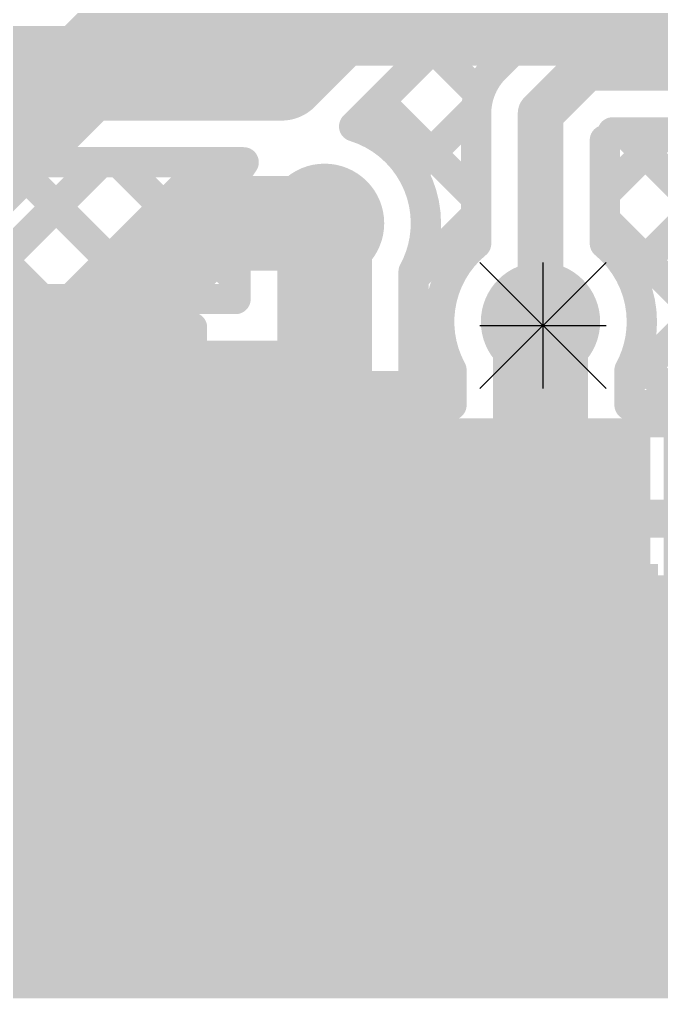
# Model space of a CAD drawing. Header units: millimetres. Extents: x 9.08 to 12.48, y 2.73 to 6.
# Drawn here: x 11.4455 to 11.6149, y 3.0153 to 3.2738 of the extents above; entities that cross this region are included whole.
import ezdxf

# ---------------------------------------------------------------- set-up
doc = ezdxf.new("R2010")
doc.units = ezdxf.units.MM
doc.header["$MEASUREMENT"] = 0
for name, color, linetype in [('BottomLayer', 5, 'Continuous'), ('BottomOverlay', 54, 'Continuous'), ('BottomPaste', 16, 'Continuous'), ('BottomSolder', 6, 'Continuous'), ('Mechanical13', 56, 'Continuous'), ('MultiLayer', 9, 'Continuous'), ('TopLayer', 1, 'Continuous'), ('TopOverlay', 2, 'Continuous'), ('TopPaste', 8, 'Continuous'), ('TopSolder', 216, 'Continuous'), ('ViaHoleLayer', 16, 'Continuous')]:
    doc.layers.add(name, color=color, linetype=linetype)

# ---------------------------------------------------------------- blocks, each defined once
blk = doc.blocks.new('RES0805_B_49')
at = {"layer": 'BottomLayer'}
for points in [[(-0.06, -0.025), (-0.02, -0.025), (-0.06, 0.025), (-0.02, 0.025)], [(0.02, -0.025), (0.06, -0.025), (0.02, 0.025), (0.06, 0.025)]]:
    blk.add_solid(points, dxfattribs=at)
at = {"layer": 'BottomOverlay', "const_width": 0.005}
for points in [[(-0.065, -0.035), (-0.065, 0.035)], [(0.065, 0.035), (-0.065, 0.035)], [(0.065, -0.035), (0.065, 0.035)], [(0.065, -0.035), (-0.065, -0.035)]]:
    blk.add_lwpolyline(points, dxfattribs=at)
at = {"layer": 'BottomOverlay', "const_width": 0.0025}
for points in [[(-0.06625, 0.035, 1), (-0.06375, 0.035, 1)], [(-0.06625, 0.035, 1), (-0.06375, 0.035, 1)], [(0.06375, 0.035, 1), (0.06625, 0.035, 1)], [(0.06375, 0.035, 1), (0.06625, 0.035, 1)], [(-0.06625, -0.035, 1), (-0.06375, -0.035, 1)], [(-0.06625, -0.035, 1), (-0.06375, -0.035, 1)], [(0.06375, -0.035, 1), (0.06625, -0.035, 1)], [(0.06375, -0.035, 1), (0.06625, -0.035, 1)]]:
    blk.add_lwpolyline(points, format="xyb", close=True, dxfattribs=at)
at = {"layer": 'BottomPaste'}
for points in [[(-0.06, -0.025), (-0.02, -0.025), (-0.06, 0.025), (-0.02, 0.025)], [(0.02, -0.025), (0.06, -0.025), (0.02, 0.025), (0.06, 0.025)]]:
    blk.add_solid(points, dxfattribs=at)
at = {"layer": 'BottomSolder'}
for points in [[(-0.064, -0.029), (-0.016, -0.029), (-0.064, 0.029), (-0.016, 0.029)], [(0.016, -0.029), (0.064, -0.029), (0.016, 0.029), (0.064, 0.029)]]:
    blk.add_solid(points, dxfattribs=at)
blk = doc.blocks.new('SPU0410HR5H_PB_58')
at = {"layer": 'TopLayer', "const_width": 0.01614}
for points in [[(-0.00807, 0, 1), (0.00807, 0, 1)], [(0.05886, 0, 1), (0.075, 0, 1)], [(-0.00807, -0.09685, 1), (0.00807, -0.09685, 1)], [(0.05886, -0.09685, 1), (0.075, -0.09685, 1)]]:
    blk.add_lwpolyline(points, format="xyb", close=True, dxfattribs=at)
at = {"layer": 'TopOverlay', "const_width": 0.00787}
for points in [[(-0.028, -0.124), (-0.028, 0.02652)], [(-0.028, 0.02652), (0.095, 0.02652)], [(0.095, -0.124), (0.095, 0.02652)], [(-0.028, -0.124), (0.095, -0.124)]]:
    blk.add_lwpolyline(points, dxfattribs=at)
at = {"layer": 'TopOverlay'}
for points, const_width in [([(-0.02997, 0.02652, 1), (-0.02603, 0.02652, 1)], 0.00394), ([(-0.02997, 0.02652, 1), (-0.02603, 0.02652, 1)], 0.00394), ([(0.09303, 0.02652, 1), (0.09697, 0.02652, 1)], 0.00394), ([(0.09303, 0.02652, 1), (0.09697, 0.02652, 1)], 0.00394), ([(0.116, 0, 1), (0.106, 0, 1)], 0.01), ([(0.1035, 0, 1), (0.1085, 0, 1)], 0.005), ([(0.1135, 0, 1), (0.1185, 0, 1)], 0.005), ([(-0.02997, -0.124, 1), (-0.02603, -0.124, 1)], 0.00394), ([(-0.02997, -0.124, 1), (-0.02603, -0.124, 1)], 0.00394), ([(0.09303, -0.124, 1), (0.09697, -0.124, 1)], 0.00394), ([(0.09303, -0.124, 1), (0.09697, -0.124, 1)], 0.00394)]:
    blk.add_lwpolyline(points, format="xyb", close=True, dxfattribs=dict(at, const_width=const_width))
at = {"layer": 'TopPaste', "const_width": 0.01614}
for points in [[(-0.00807, 0, 1), (0.00807, 0, 1)], [(0.05886, 0, 1), (0.075, 0, 1)], [(-0.00807, -0.09685, 1), (0.00807, -0.09685, 1)], [(0.05886, -0.09685, 1), (0.075, -0.09685, 1)]]:
    blk.add_lwpolyline(points, format="xyb", close=True, dxfattribs=at)
at = {"layer": 'TopSolder', "const_width": 0.02014}
for points in [[(-0.01007, 0, 1), (0.01007, 0, 1)], [(0.05686, 0, 1), (0.077, 0, 1)], [(-0.01007, -0.09685, 1), (0.01007, -0.09685, 1)], [(0.05686, -0.09685, 1), (0.077, -0.09685, 1)]]:
    blk.add_lwpolyline(points, format="xyb", close=True, dxfattribs=at)
blk = doc.blocks.new('C__0805_B_99')
at = {"layer": 'BottomLayer'}
for points in [[(-0.06, -0.03), (-0.02, -0.03), (-0.06, 0.03), (-0.02, 0.03)], [(0.02, -0.03), (0.06, -0.03), (0.02, 0.03), (0.06, 0.03)]]:
    blk.add_solid(points, dxfattribs=at)
at = {"layer": 'BottomOverlay', "const_width": 0.005}
for points in [[(-0.065, -0.035), (-0.065, 0.035)], [(0.065, 0.035), (-0.065, 0.035)], [(0.065, -0.035), (0.065, 0.035)], [(0.065, -0.035), (-0.065, -0.035)]]:
    blk.add_lwpolyline(points, dxfattribs=at)
at = {"layer": 'BottomOverlay', "const_width": 0.0025}
for points in [[(-0.06625, 0.035, 1), (-0.06375, 0.035, 1)], [(-0.06625, 0.035, 1), (-0.06375, 0.035, 1)], [(0.06375, 0.035, 1), (0.06625, 0.035, 1)], [(0.06375, 0.035, 1), (0.06625, 0.035, 1)], [(-0.06625, -0.035, 1), (-0.06375, -0.035, 1)], [(-0.06625, -0.035, 1), (-0.06375, -0.035, 1)], [(0.06375, -0.035, 1), (0.06625, -0.035, 1)], [(0.06375, -0.035, 1), (0.06625, -0.035, 1)]]:
    blk.add_lwpolyline(points, format="xyb", close=True, dxfattribs=at)
at = {"layer": 'BottomPaste'}
for points in [[(-0.06, -0.03), (-0.02, -0.03), (-0.06, 0.03), (-0.02, 0.03)], [(0.02, -0.03), (0.06, -0.03), (0.02, 0.03), (0.06, 0.03)]]:
    blk.add_solid(points, dxfattribs=at)
at = {"layer": 'BottomSolder'}
for points in [[(-0.064, -0.034), (-0.016, -0.034), (-0.064, 0.034), (-0.016, 0.034)], [(0.016, -0.034), (0.064, -0.034), (0.016, 0.034), (0.064, 0.034)]]:
    blk.add_solid(points, dxfattribs=at)

msp = doc.modelspace()

# ---------------------------------------------------------------- linework, layer by layer
at = {"layer": 'BottomLayer'}
for points, const_width in [([(11.5146, 3.2596), (11.736, 3.481)], 0.025), ([(11.53382, 3.24558), (11.60132, 3.31309)], 0.008), ([(11.56874, 3.28051), (11.5796, 3.26964)], 0.008), ([(11.571, 3.26104), (11.58296, 3.273)], 0.008), ([(11.2736, 3.2596), (11.5146, 3.2596)], 0.025), ([(11.5546, 3.26636), (11.5668, 3.25416)], 0.008), ([(11.583, 3.249), (11.595, 3.261)], 0.012), ([(11.595, 3.261), (11.774, 3.261)], 0.012), ([(11.54046, 3.25222), (11.566, 3.22668)], 0.008), ([(11.54909, 3.23351), (11.56607, 3.25049)], 0.008), ([(11.583, 3.194), (11.583, 3.249)], 0.012), ([(11.566, 3.21465), (11.566, 3.249)], 0.008), ([(11.6, 3.22785), (11.61615, 3.244)], 0.008), ([(11.60204, 3.244), (11.64696, 3.244)], 0.008), ([(11.60524, 3.244), (11.63776, 3.21149)], 0.008), ([(11.60674, 3.20631), (11.64443, 3.244)], 0.008), ([(11.6, 3.21465), (11.6, 3.24196)], 0.008), ([(11.28333, 3.2361), (11.50464, 3.2361)], 0.008), ([(11.41516, 3.2361), (11.45125, 3.2)], 0.008), ([(11.43072, 3.2), (11.46682, 3.2361)], 0.008), ([(11.44344, 3.2361), (11.47954, 3.2)], 0.008), ([(11.45901, 3.2), (11.49511, 3.2361)], 0.008), ([(11.47172, 3.2361), (11.5025, 3.20532)], 0.008), ([(11.50001, 3.2361), (11.5028, 3.23331)], 0.008), ([(11.526, 3.174), (11.526, 3.22)], 0.025), ([(11.5495, 3.20564), (11.566, 3.22214)], 0.008), ([(11.6, 3.22096), (11.63167, 3.18929)], 0.008), ([(11.48729, 3.2), (11.50021, 3.21291)], 0.008), ([(11.55172, 3.21267), (11.55886, 3.20553)], 0.008), ([(11.5025, 3.2), (11.5025, 3.20722)], 0.008), ([(11.5495, 3.174), (11.5495, 3.20722)], 0.008), ([(11.6065, 3.17779), (11.63354, 3.20483)], 0.008), ([(11.583, 3.141), (11.583, 3.194)], 0.025), ([(11.415, 3.2), (11.5025, 3.2)], 0.008), ([(11.5495, 3.18661), (11.5595, 3.17661)], 0.008), ([(11.5495, 3.17735), (11.55764, 3.18549)], 0.008), ([(11.60805, 3.18463), (11.622, 3.17068)], 0.008), ([(11.509, 3.157), (11.524, 3.172)], 0.025), ([(11.524, 3.172), (11.526, 3.174)], 0.025), ([(11.524, 3.081), (11.524, 3.172)], 0.025), ([(11.5595, 3.172), (11.5595, 3.18122)], 0.008), ([(11.6065, 3.172), (11.6065, 3.18122)], 0.008), ([(11.54941, 3.172), (11.5595, 3.172)], 0.008), ([(11.6065, 3.172), (11.619, 3.172)], 0.008), ([(11.252, 3.157), (11.462, 3.157)], 0.025), ([(11.462, 3.157), (11.509, 3.157)], 0.025), ([(11.415, 3.113), (11.5005, 3.113)], 0.008), ([(11.418, 3.111), (11.5005, 3.111)], 0.008), ([(11.5475, 3.11), (11.619, 3.11)], 0.008), ([(11.5475, 3.097), (11.5475, 3.11)], 0.008), ([(11.554, 3.097), (11.567, 3.11)], 0.008), ([(11.56954, 3.11), (11.58254, 3.097)], 0.008), ([(11.58228, 3.097), (11.59528, 3.11)], 0.008), ([(11.59782, 3.11), (11.61082, 3.097)], 0.008), ([(11.61057, 3.097), (11.62357, 3.11)], 0.008), ([(11.462, 3.077), (11.462, 3.107)], 0.01), ([(11.5475, 3.10375), (11.55425, 3.097)], 0.008), ([(11.5475, 3.097), (11.766, 3.097)], 0.008), ([(11.524, 3.081), (11.544, 3.061)], 0.025), ([(11.36, 3.077), (11.462, 3.077)], 0.025), ([(11.422, 3.077), (11.462, 3.077)], 0.01), ([(11.544, 3.061), (11.583, 3.061)], 0.025), ([(11.506, 3.047), (11.506, 3.06589)], 0.008), ([(11.5074, 3.06437), (11.524, 3.04777)], 0.008), ([(11.506, 3.0604), (11.5194, 3.047)], 0.008), ([(11.506, 3.049), (11.51438, 3.05738)], 0.008), ([(11.506, 3.047), (11.524, 3.047)], 0.008)]:
    msp.add_lwpolyline(points, dxfattribs=dict(at, const_width=const_width))
at = {"layer": 'BottomLayer', "const_width": 0.008}
for points in [[(11.58296, 3.273, -0.199327), (11.595, 3.278)], [(11.58298, 3.27302, -0.198912), (11.595, 3.278)], [(11.566, 3.249, -0.199327), (11.571, 3.26104)], [(11.566, 3.249, -0.198912), (11.57098, 3.26102)], [(11.53382, 3.24558, -0.329809), (11.55275, 3.22)], [(11.5025, 3.20722, -0.293997), (11.50464, 3.2361)], [(11.55275, 3.22, -0.125133), (11.5495, 3.20722)], [(11.5595, 3.18122, -0.359374), (11.566, 3.21465)], [(11.6, 3.21465, -0.224161), (11.60975, 3.194)], [(11.60975, 3.194, -0.125133), (11.6065, 3.18122)], [(11.54941, 3.172, -0.082774), (11.5475, 3.16451)], [(11.54941, 3.172, -0.082774), (11.5475, 3.16451)]]:
    msp.add_lwpolyline(points, format="xyb", dxfattribs=at)
at = {"layer": 'BottomLayer'}
for points, const_width in [([(11.58096, 3.273, 1), (11.58496, 3.273, 1)], 0.004), ([(11.58096, 3.273, 1), (11.58496, 3.273, 1)], 0.004), ([(11.58098, 3.27302, 1), (11.58498, 3.27302, 1)], 0.004), ([(11.5776, 3.26964, 1), (11.5816, 3.26964, 1)], 0.004), ([(11.50835, 3.2596, 1), (11.52085, 3.2596, 1)], 0.0125), ([(11.50835, 3.2596, 1), (11.52085, 3.2596, 1)], 0.0125), ([(11.5526, 3.26636, 1), (11.5566, 3.26636, 1)], 0.004), ([(11.56898, 3.26102, 1), (11.57298, 3.26102, 1)], 0.004), ([(11.569, 3.26104, 1), (11.573, 3.26104, 1)], 0.004), ([(11.569, 3.26104, 1), (11.573, 3.26104, 1)], 0.004), ([(11.592, 3.261, 1), (11.598, 3.261, 1)], 0.006), ([(11.592, 3.261, 1), (11.598, 3.261, 1)], 0.006), ([(11.5648, 3.25416, 1), (11.5688, 3.25416, 1)], 0.004), ([(11.53846, 3.25222, 1), (11.54246, 3.25222, 1)], 0.004), ([(11.56407, 3.25049, 1), (11.56807, 3.25049, 1)], 0.004), ([(11.58, 3.249, 1), (11.586, 3.249, 1)], 0.006), ([(11.58, 3.249, 1), (11.586, 3.249, 1)], 0.006), ([(11.564, 3.249, 1), (11.568, 3.249, 1)], 0.004), ([(11.564, 3.249, 1), (11.568, 3.249, 1)], 0.004), ([(11.564, 3.249, 1), (11.568, 3.249, 1)], 0.004), ([(11.53181, 3.24558, 1), (11.53581, 3.24558, 1)], 0.004), ([(11.53181, 3.24558, 1), (11.53581, 3.24558, 1)], 0.004), ([(11.60004, 3.244, 1), (11.60404, 3.244, 1)], 0.004), ([(11.60324, 3.244, 1), (11.60724, 3.244, 1)], 0.004), ([(11.61415, 3.244, 1), (11.61815, 3.244, 1)], 0.004), ([(11.598, 3.24196, 1), (11.602, 3.24196, 1)], 0.004), ([(11.44144, 3.2361, 1), (11.44544, 3.2361, 1)], 0.004), ([(11.46482, 3.2361, 1), (11.46882, 3.2361, 1)], 0.004), ([(11.46973, 3.2361, 1), (11.47372, 3.2361, 1)], 0.004), ([(11.49311, 3.2361, 1), (11.49711, 3.2361, 1)], 0.004), ([(11.49801, 3.2361, 1), (11.50201, 3.2361, 1)], 0.004), ([(11.50264, 3.2361, 1), (11.50664, 3.2361, 1)], 0.004), ([(11.50264, 3.2361, 1), (11.50664, 3.2361, 1)], 0.004), ([(11.5008, 3.23331, 1), (11.5048, 3.23331, 1)], 0.004), ([(11.54709, 3.23351, 1), (11.55109, 3.23351, 1)], 0.004), ([(11.51813, 3.22, 1), (11.53387, 3.22, 1)], 0.01575), ([(11.51975, 3.22, 1), (11.53225, 3.22, 1)], 0.0125), ([(11.598, 3.22785, 1), (11.602, 3.22785, 1)], 0.004), ([(11.564, 3.22668, 1), (11.568, 3.22668, 1)], 0.004), ([(11.564, 3.22214, 1), (11.568, 3.22214, 1)], 0.004), ([(11.55075, 3.22, 1), (11.55475, 3.22, 1)], 0.004), ([(11.55075, 3.22, 1), (11.55475, 3.22, 1)], 0.004), ([(11.598, 3.22096, 1), (11.602, 3.22096, 1)], 0.004), ([(11.564, 3.21465, 1), (11.568, 3.21465, 1)], 0.004), ([(11.564, 3.21465, 1), (11.568, 3.21465, 1)], 0.004), ([(11.598, 3.21465, 1), (11.602, 3.21465, 1)], 0.004), ([(11.598, 3.21465, 1), (11.602, 3.21465, 1)], 0.004), ([(11.49821, 3.21291, 1), (11.50221, 3.21291, 1)], 0.004), ([(11.54972, 3.21267, 1), (11.55372, 3.21267, 1)], 0.004), ([(11.5005, 3.20722, 1), (11.5045, 3.20722, 1)], 0.004), ([(11.5005, 3.20722, 1), (11.5045, 3.20722, 1)], 0.004), ([(11.5475, 3.20722, 1), (11.5515, 3.20722, 1)], 0.004), ([(11.5475, 3.20722, 1), (11.5515, 3.20722, 1)], 0.004), ([(11.60474, 3.20631, 1), (11.60874, 3.20631, 1)], 0.004), ([(11.5005, 3.20532, 1), (11.5045, 3.20532, 1)], 0.004), ([(11.5475, 3.20564, 1), (11.5515, 3.20564, 1)], 0.004), ([(11.55686, 3.20553, 1), (11.56086, 3.20553, 1)], 0.004), ([(11.57513, 3.194, 1), (11.59087, 3.194, 1)], 0.01575), ([(11.57675, 3.194, 1), (11.58925, 3.194, 1)], 0.0125), ([(11.44925, 3.2, 1), (11.45325, 3.2, 1)], 0.004), ([(11.45701, 3.2, 1), (11.46101, 3.2, 1)], 0.004), ([(11.47754, 3.2, 1), (11.48154, 3.2, 1)], 0.004), ([(11.48529, 3.2, 1), (11.48929, 3.2, 1)], 0.004), ([(11.5005, 3.2, 1), (11.5045, 3.2, 1)], 0.004), ([(11.5005, 3.2, 1), (11.5045, 3.2, 1)], 0.004), ([(11.58, 3.194, 1), (11.586, 3.194, 1)], 0.006), ([(11.60775, 3.194, 1), (11.61175, 3.194, 1)], 0.004), ([(11.60775, 3.194, 1), (11.61175, 3.194, 1)], 0.004), ([(11.5475, 3.18661, 1), (11.5515, 3.18661, 1)], 0.004), ([(11.55564, 3.18549, 1), (11.55964, 3.18549, 1)], 0.004), ([(11.60605, 3.18463, 1), (11.61005, 3.18463, 1)], 0.004), ([(11.51775, 3.172, 1), (11.53025, 3.172, 1)], 0.0125), ([(11.51775, 3.172, 1), (11.53025, 3.172, 1)], 0.0125), ([(11.51775, 3.172, 1), (11.53025, 3.172, 1)], 0.0125), ([(11.51975, 3.174, 1), (11.53225, 3.174, 1)], 0.0125), ([(11.51975, 3.174, 1), (11.53225, 3.174, 1)], 0.0125), ([(11.5575, 3.18122, 1), (11.5615, 3.18122, 1)], 0.004), ([(11.5575, 3.18122, 1), (11.5615, 3.18122, 1)], 0.004), ([(11.6045, 3.18122, 1), (11.6085, 3.18122, 1)], 0.004), ([(11.6045, 3.18122, 1), (11.6085, 3.18122, 1)], 0.004), ([(11.5475, 3.17735, 1), (11.5515, 3.17735, 1)], 0.004), ([(11.5575, 3.17661, 1), (11.5615, 3.17661, 1)], 0.004), ([(11.6045, 3.17779, 1), (11.6085, 3.17779, 1)], 0.004), ([(11.5475, 3.174, 1), (11.5515, 3.174, 1)], 0.004), ([(11.54741, 3.172, 1), (11.55141, 3.172, 1)], 0.004), ([(11.54741, 3.172, 1), (11.55141, 3.172, 1)], 0.004), ([(11.54741, 3.172, 1), (11.55141, 3.172, 1)], 0.004), ([(11.5575, 3.172, 1), (11.5615, 3.172, 1)], 0.004), ([(11.5575, 3.172, 1), (11.5615, 3.172, 1)], 0.004), ([(11.6045, 3.172, 1), (11.6085, 3.172, 1)], 0.004), ([(11.6045, 3.172, 1), (11.6085, 3.172, 1)], 0.004), ([(11.45575, 3.157, 1), (11.46825, 3.157, 1)], 0.0125), ([(11.45575, 3.157, 1), (11.46825, 3.157, 1)], 0.0125), ([(11.50275, 3.157, 1), (11.51525, 3.157, 1)], 0.0125), ([(11.50275, 3.157, 1), (11.51525, 3.157, 1)], 0.0125), ([(11.5455, 3.16451, 1), (11.5495, 3.16451, 1)], 0.004), ([(11.5455, 3.16451, 1), (11.5495, 3.16451, 1)], 0.004), ([(11.57675, 3.141, 1), (11.58925, 3.141, 1)], 0.0125), ([(11.4985, 3.113, 1), (11.5025, 3.113, 1)], 0.004), ([(11.4985, 3.111, 1), (11.5025, 3.111, 1)], 0.004), ([(11.5455, 3.11, 1), (11.5495, 3.11, 1)], 0.004), ([(11.5455, 3.11, 1), (11.5495, 3.11, 1)], 0.004), ([(11.565, 3.11, 1), (11.569, 3.11, 1)], 0.004), ([(11.56754, 3.11, 1), (11.57154, 3.11, 1)], 0.004), ([(11.59328, 3.11, 1), (11.59728, 3.11, 1)], 0.004), ([(11.59582, 3.11, 1), (11.59982, 3.11, 1)], 0.004), ([(11.4595, 3.107, 1), (11.4645, 3.107, 1)], 0.005), ([(11.5455, 3.10375, 1), (11.5495, 3.10375, 1)], 0.004), ([(11.5455, 3.097, 1), (11.5495, 3.097, 1)], 0.004), ([(11.5455, 3.097, 1), (11.5495, 3.097, 1)], 0.004), ([(11.552, 3.097, 1), (11.556, 3.097, 1)], 0.004), ([(11.55225, 3.097, 1), (11.55625, 3.097, 1)], 0.004), ([(11.58028, 3.097, 1), (11.58428, 3.097, 1)], 0.004), ([(11.58054, 3.097, 1), (11.58454, 3.097, 1)], 0.004), ([(11.60857, 3.097, 1), (11.61257, 3.097, 1)], 0.004), ([(11.60882, 3.097, 1), (11.61282, 3.097, 1)], 0.004), ([(11.51775, 3.081, 1), (11.53025, 3.081, 1)], 0.0125), ([(11.51775, 3.081, 1), (11.53025, 3.081, 1)], 0.0125), ([(11.45575, 3.077, 1), (11.46825, 3.077, 1)], 0.0125), ([(11.4595, 3.077, 1), (11.4645, 3.077, 1)], 0.005), ([(11.4595, 3.077, 1), (11.4645, 3.077, 1)], 0.005), ([(11.53775, 3.061, 1), (11.55025, 3.061, 1)], 0.0125), ([(11.53775, 3.061, 1), (11.55025, 3.061, 1)], 0.0125), ([(11.57675, 3.061, 1), (11.58925, 3.061, 1)], 0.0125), ([(11.504, 3.06589, 1), (11.508, 3.06589, 1)], 0.004), ([(11.5054, 3.06437, 1), (11.5094, 3.06437, 1)], 0.004), ([(11.504, 3.0604, 1), (11.508, 3.0604, 1)], 0.004), ([(11.51238, 3.05738, 1), (11.51638, 3.05738, 1)], 0.004), ([(11.504, 3.049, 1), (11.508, 3.049, 1)], 0.004), ([(11.504, 3.047, 1), (11.508, 3.047, 1)], 0.004), ([(11.504, 3.047, 1), (11.508, 3.047, 1)], 0.004), ([(11.5174, 3.047, 1), (11.5214, 3.047, 1)], 0.004), ([(11.522, 3.04777, 1), (11.526, 3.04777, 1)], 0.004), ([(11.522, 3.047, 1), (11.526, 3.047, 1)], 0.004)]:
    msp.add_lwpolyline(points, format="xyb", close=True, dxfattribs=dict(at, const_width=const_width))
for points in [[(11.426, 3.124), (11.534, 3.124), (11.426, 3.189), (11.534, 3.189)], [(11.535, 3.023), (11.823, 3.023), (11.535, 3.086), (11.823, 3.086)]]:
    msp.add_solid(points, dxfattribs=at)
at = {"layer": 'BottomOverlay'}
for p, q in [((11.567, 3.20965), (11.60032, 3.17633)), ((11.567, 3.17633), (11.60032, 3.20965)), ((11.58366, 3.17633), (11.58366, 3.20965)), ((11.567, 3.19299), (11.60032, 3.19299))]:
    msp.add_line(p, q, dxfattribs=at)
at = {"layer": 'BottomSolder', "const_width": 0.01187}
msp.add_lwpolyline([(11.57706, 3.194, 1), (11.58894, 3.194, 1)], format="xyb", close=True, dxfattribs=at)
at = {"layer": 'Mechanical13', "const_width": 0.01}
msp.add_lwpolyline([(9.585, 3.02031), (12.10098, 3.02032)], dxfattribs=at)
at = {"layer": 'MultiLayer', "const_width": 0.01575}
for points in [[(11.51813, 3.22, 1), (11.53387, 3.22, 1)], [(11.57513, 3.194, 1), (11.59087, 3.194, 1)]]:
    msp.add_lwpolyline(points, format="xyb", close=True, dxfattribs=at)
at = {"layer": 'TopLayer'}
for points, const_width in [([(11.39607, 3.19307), (11.47716, 3.27416)], 0.025), ([(11.47716, 3.27416), (11.67416, 3.27416)], 0.025), ([(11.463, 3.191), (11.492, 3.22)], 0.025), ([(11.492, 3.22), (11.526, 3.22)], 0.025), ([(11.463, 3.166), (11.463, 3.191)], 0.025), ([(11.583, 3.15), (11.583, 3.194)], 0.01), ([(11.46182, 3.16718), (11.46182, 3.17347)], 0.025), ([(11.46182, 3.16718), (11.463, 3.166)], 0.025), ([(11.583, 3.15), (11.591, 3.142)], 0.01), ([(11.591, 3.142), (11.644, 3.142)], 0.01), ([(11.592, 3.102), (11.644, 3.102)], 0.05), ([(11.51015, 3.06915), (11.542, 3.101)], 0.02), ([(11.463, 3.06915), (11.51015, 3.06915)], 0.02)]:
    msp.add_lwpolyline(points, dxfattribs=dict(at, const_width=const_width))
for points, const_width in [([(11.47091, 3.27416, 1), (11.48341, 3.27416, 1)], 0.0125), ([(11.47091, 3.27416, 1), (11.48341, 3.27416, 1)], 0.0125), ([(11.51813, 3.22, 1), (11.53387, 3.22, 1)], 0.01575), ([(11.48575, 3.22, 1), (11.49825, 3.22, 1)], 0.0125), ([(11.48575, 3.22, 1), (11.49825, 3.22, 1)], 0.0125), ([(11.51975, 3.22, 1), (11.53225, 3.22, 1)], 0.0125), ([(11.57513, 3.194, 1), (11.59087, 3.194, 1)], 0.01575), ([(11.45675, 3.191, 1), (11.46925, 3.191, 1)], 0.0125), ([(11.45675, 3.191, 1), (11.46925, 3.191, 1)], 0.0125), ([(11.5805, 3.194, 1), (11.5855, 3.194, 1)], 0.005), ([(11.45557, 3.17347, 1), (11.46807, 3.17347, 1)], 0.0125), ([(11.45557, 3.16718, 1), (11.46807, 3.16718, 1)], 0.0125), ([(11.45557, 3.16718, 1), (11.46807, 3.16718, 1)], 0.0125), ([(11.45675, 3.166, 1), (11.46925, 3.166, 1)], 0.0125), ([(11.45675, 3.166, 1), (11.46925, 3.166, 1)], 0.0125), ([(11.5805, 3.15, 1), (11.5855, 3.15, 1)], 0.005), ([(11.5805, 3.15, 1), (11.5855, 3.15, 1)], 0.005), ([(11.5885, 3.142, 1), (11.5935, 3.142, 1)], 0.005), ([(11.5885, 3.142, 1), (11.5935, 3.142, 1)], 0.005), ([(11.5795, 3.102, 1), (11.6045, 3.102, 1)], 0.025), ([(11.537, 3.101, 1), (11.547, 3.101, 1)], 0.01), ([(11.458, 3.06915, 1), (11.468, 3.06915, 1)], 0.01), ([(11.50515, 3.06915, 1), (11.51515, 3.06915, 1)], 0.01), ([(11.50515, 3.06915, 1), (11.51515, 3.06915, 1)], 0.01)]:
    msp.add_lwpolyline(points, format="xyb", close=True, dxfattribs=dict(at, const_width=const_width))
for points in [[(11.107, 3.025), (11.614, 3.025), (11.107, 3.13), (11.614, 3.13)], [(11.374, 3.046), (11.481, 3.046), (11.374, 3.087), (11.481, 3.087)]]:
    msp.add_solid(points, dxfattribs=at)
at = {"layer": 'TopOverlay'}
for points in [[(11.531, 3.026), (11.56, 3.026), (11.531, 3.181), (11.56, 3.181)], [(11.502, 3.026), (11.536, 3.026), (11.502, 3.138), (11.536, 3.138)], [(11.355, 3.026), (11.536, 3.026), (11.355, 3.035), (11.536, 3.035)]]:
    msp.add_solid(points, dxfattribs=at)
at = {"layer": 'TopSolder', "const_width": 0.01187}
msp.add_lwpolyline([(11.57706, 3.194, 1), (11.58894, 3.194, 1)], format="xyb", close=True, dxfattribs=at)
at = {"layer": 'ViaHoleLayer', "const_width": 0.00787}
for points in [[(11.52206, 3.22, 1), (11.52994, 3.22, 1)], [(11.57906, 3.194, 1), (11.58694, 3.194, 1)]]:
    msp.add_lwpolyline(points, format="xyb", close=True, dxfattribs=at)

# ---------------------------------------------------------------- block references
msp.add_blockref('SPU0410HR5H_PB_58', (11.39607, 3.166))
at = {"rotation": 270}
for name, p in [('C__0805_B_99', (11.462, 3.117)), ('RES0805_B_49', (11.583, 3.101))]:
    msp.add_blockref(name, p, dxfattribs=at)

doc.saveas('drawing.dxf')
